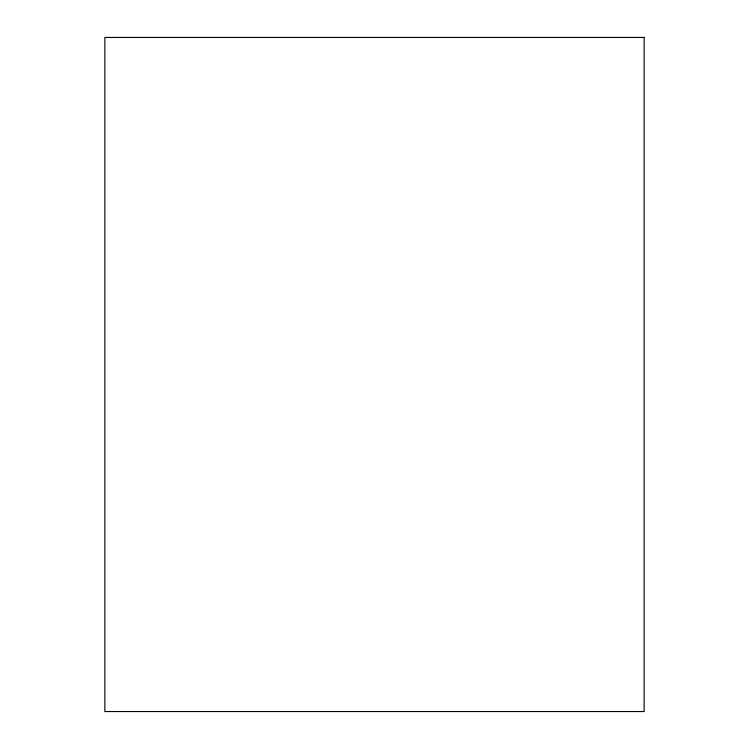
<?xml version="1.0" encoding="UTF-8"?>
<svg xmlns="http://www.w3.org/2000/svg" width="749" height="749" viewBox="0 0 749 749"><rect width="100%" height="100%" fill="white"/><g stroke="black" fill="none" stroke-linecap="round" stroke-linejoin="round"><path stroke-width="1.12" d="M644.14 37.45L104.86 37.45L104.86 711.55L644.14 711.55L644.14 37.45"/></g></svg>
